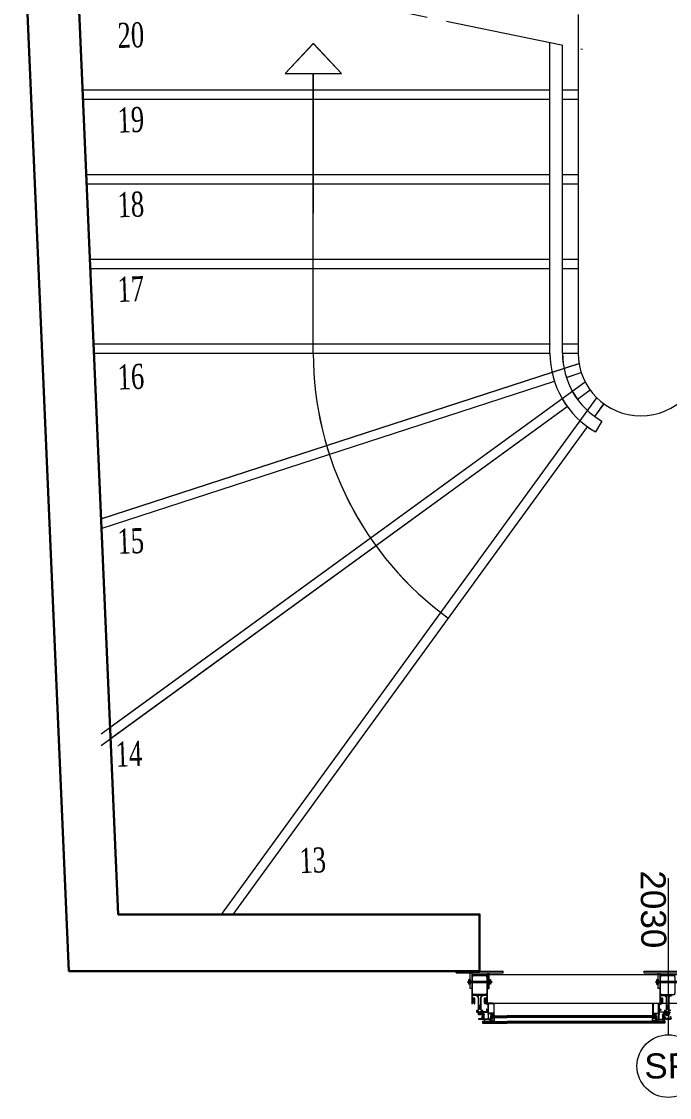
# Model space of a CAD drawing. Header units: centimetres. Extents: x 118932 to 154602, y -32682 to -23521.
# Drawn here: x 138701.8 to 138908.5, y -31199.9 to -30856.7 of the extents above; entities that cross this region are included whole.
import ezdxf

# ---------------------------------------------------------------- set-up
doc = ezdxf.new("R2010")
doc.units = ezdxf.units.CM
doc.header["$LTSCALE"] = 50
doc.header["$MEASUREMENT"] = 0
doc.linetypes.add('CENTER2', pattern=[1.125, 0.75, -0.125, 0.125, -0.125])
for name, color, linetype, lineweight, true_color in [('GEN_00_BL_Yazı', 7, 'Continuous', 0, 0x4f5250), ('GEN_00_BL_Ölçü Dış', 7, 'Continuous', 5, 0x766a5e), ('GEN_01_TA_Merdiven', 7, 'Continuous', 13, 0x816183), ('GEN_02_TF_Pencere', 7, 'Continuous', 9, 0x6093ac), ('GEN_05_ML_Alçıpan_giydirme', 7, 'Continuous', 18, 0x7ebab5), ('KALACAK DUVARLAR', 7, 'Continuous', 30, 0x005387)]:
    doc.layers.add(name, color=color, linetype=linetype, lineweight=lineweight, true_color=true_color)
doc.styles.add('ARIAL', font='arial.ttf')
doc.styles.add('Times New Roman_3', font='times.ttf', dxfattribs={"width": 0.7, "height": 80.004839})

# ---------------------------------------------------------------- blocks, each defined once
blk = doc.blocks.new('as5')
at = {"layer": 'GEN_01_TA_Merdiven'}
for p, q in [((41397.27, -11557.7, 0), (41393.54, -11665.63, 0)), ((41303.22, -11573.23, 0), (41312.51, -11563.99, 0)), ((41321.14, -11573.85, 0), (41312.51, -11563.99, 0)), ((41384.55, -11665.32, 0), (41387.98, -11566.27, 0)), ((41388.55, -11665.46, 0), (41391.95, -11567.23, 0)), ((41303.22, -11573.23, 0), (41321.14, -11573.85, 0)), ((41309.09, -11662.71, 0), (41312.18, -11573.62, 0)), ((41238.43, -11576.21, 0), (41387.45, -11581.37, 0)), ((41238.46, -11579.21, 0), (41387.35, -11584.37, 0)), ((41391.45, -11581.51, 0), (41396.44, -11581.68, 0)), ((41391.35, -11584.51, 0), (41396.34, -11584.68, 0)), ((41238.66, -11603.24, 0), (41386.52, -11608.35, 0)), ((41238.69, -11606.24, 0), (41386.42, -11611.35, 0)), ((41390.52, -11608.49, 0), (41395.51, -11608.66, 0)), ((41390.41, -11611.49, 0), (41395.41, -11611.66, 0)), ((41238.9, -11630.26, 0), (41385.59, -11635.34, 0)), ((41238.92, -11633.26, 0), (41385.48, -11638.34, 0)), ((41389.58, -11635.48, 0), (41394.58, -11635.65, 0)), ((41389.48, -11638.47, 0), (41394.48, -11638.65, 0)), ((41239.13, -11657.28, 0), (41384.81, -11662.33, 0)), ((41239.16, -11660.29, 0), (41384.55, -11665.32, 0)), ((41388.83, -11662.47, 0), (41393.65, -11662.63, 0)), ((41388.55, -11665.46, 0), (41393.54, -11665.63, 0)), ((41239.58, -11713.14, 0), (41393.7, -11668.89, 0)), ((41389.5, -11673.22, 0), (41394.31, -11671.84, 0)), ((41239.48, -11716.29, 0), (41385.66, -11674.32, 0)), ((41240.19, -11779.7, 0), (41395.46, -11674.9, 0)), ((41392.81, -11680.31, 0), (41396.95, -11677.51, 0)), ((41273.63, -11840.63, 0), (41399, -11680.06, 0)), ((41240.22, -11783.3, 0), (41389.49, -11682.55, 0)), ((41398.15, -11686.03, 0), (41401.23, -11682.08, 0)), ((41400.32, -11687.55, 0), (41398.21, -11690.94, 0)), ((41277.33, -11840.76, 0), (41395.68, -11689.18, 0))]:
    blk.add_line(p, q, dxfattribs=at)
for radius, start, end in [(104.5, 178.018, 232.018), (29, 178.018, 238.0989), (25, 178.018, 238.0989), (20, 178.0219, 358.0219)]:
    blk.add_arc((41413.53, -11666.32, 0), radius, start, end, dxfattribs=at)
at = {"layer": 'GEN_01_TA_Merdiven', "char_height": 8, "width": 9.4475, "attachment_point": 1, "rotation": 360, "line_spacing_factor": 1.029793, "style": 'Times New Roman_3'}
for s, insert in [('20', (41250.18, -11555.32, 0)), ('19', (41249.25, -11582.3, 0)), ('18', (41248.31, -11609.29, 0)), ('17', (41247.38, -11636.27, 0)), ('16', (41246.44, -11664.19, 0)), ('15', (41244.58, -11716.54, 0)), ('14', (41241.64, -11784.4, 0)), ('13', (41299.08, -11820.31, 0))]:
    blk.add_mtext(s, dxfattribs=dict(at, insert=insert))
blk = doc.blocks.new('LEVEL 0_B BLOK_MERDİVEN')
at = {"layer": 'GEN_01_TA_Merdiven', "linetype": 'CENTER2'}
blk.add_line((-150.61, -1069.31, 0), (3.02, -1100.91, 0), dxfattribs=at)
at = {"layer": 'GEN_01_TA_Merdiven'}
for p, q in [((1.61, -1089.89, 0), (1.61, -1197.89, 0)), ((-91.84, -1108.66, 0), (-82.88, -1099.11, 0)), ((-73.91, -1108.66, 0), (-82.88, -1099.11, 0)), ((-7.39, -1197.89, 0), (-7.38, -1098.77, 0)), ((-3.39, -1197.89, 0), (-3.38, -1099.6, 0)), ((-91.84, -1108.66, 0), (-73.91, -1108.66, 0)), ((-82.89, -1197.88, 0), (-82.88, -1108.75, 0)), ((-150.61, -1113.88, 0), (-7.38, -1113.89, 0)), ((-3.38, -1113.89, 0), (1.61, -1113.89, 0)), ((-150.61, -1116.88, 0), (-7.38, -1116.89, 0)), ((-3.38, -1116.89, 0), (1.61, -1116.89, 0)), ((-150.61, -1140.88, 0), (-7.38, -1140.89, 0)), ((-3.38, -1140.89, 0), (1.61, -1140.89, 0)), ((-150.61, -1143.88, 0), (-7.38, -1143.89, 0)), ((-3.38, -1143.89, 0), (1.61, -1143.89, 0)), ((-150.61, -1167.88, 0), (-7.38, -1167.89, 0)), ((-3.38, -1167.89, 0), (1.61, -1167.89, 0)), ((-150.61, -1170.88, 0), (-7.38, -1170.89, 0)), ((-3.38, -1170.89, 0), (1.61, -1170.89, 0)), ((-150.61, -1194.88, 0), (-7.23, -1194.89, 0)), ((-3.2, -1194.89, 0), (1.61, -1194.89, 0)), ((-150.61, -1197.88, 0), (-7.39, -1197.89, 0)), ((-3.39, -1197.89, 0), (1.61, -1197.89, 0)), ((-150.61, -1250.68, 0), (1.88, -1201.15, 0)), ((-2.16, -1205.61, 0), (2.59, -1204.07, 0)), ((-150.61, -1253.84, 0), (-5.97, -1206.85, 0)), ((-150.61, -1319.29, 0), (3.85, -1207.08, 0)), ((1.39, -1212.58, 0), (5.43, -1209.64, 0)), ((-112.19, -1376.92, 0), (7.56, -1212.12, 0)), ((6.92, -1218.11, 0), (9.86, -1214.06, 0)), ((-150.61, -1323, 0), (-1.85, -1214.93, 0)), ((-108.48, -1376.92, 0), (4.57, -1221.35, 0)), ((9.14, -1219.56, 0), (7.15, -1223.02, 0))]:
    blk.add_line(p, q, dxfattribs=at)
for centre, radius, start, end in [((21.61, -1197.89, 0), 104.5, 179.9956, 233.9956), ((21.61, -1197.89, 0), 29, 179.9956, 240.0766), ((21.61, -1197.89, 0), 25, 179.9956, 240.0766), ((21.61, -1197.88, 0), 20, 179.9996, 359.9996)]:
    blk.add_arc(centre, radius, start, end, dxfattribs=at)
at = {"rotation": 1.977677304363051}
blk.add_blockref('as5', (-41769.87, 9032.3, 0), dxfattribs=at)
at = {"layer": 'GEN_01_TA_Merdiven', "char_height": 8, "width": 9.4475, "attachment_point": 1, "rotation": 1.9777, "line_spacing_factor": 1.029793, "style": 'Times New Roman_3'}
for s, insert in [('20', (-145.47, -1092.59, 0)), ('19', (-145.47, -1119.59, 0)), ('18', (-145.48, -1146.59, 0)), ('17', (-145.48, -1173.59, 0)), ('16', (-145.45, -1201.53, 0)), ('15', (-145.5, -1253.91, 0)), ('14', (-146.1, -1321.83, 0)), ('13', (-87.45, -1355.73, 0))]:
    blk.add_mtext(s, dxfattribs=dict(at, insert=insert))
blk = doc.blocks.new('LEVEL 0_B BLOK_GÖRÜNÜŞ')
at = {"layer": 'GEN_00_BL_Ölçü Dış'}
blk.add_blockref('LEVEL 0_B BLOK_MERDİVEN', (-229.05, 1040.3, 0), dxfattribs=at)
blk = doc.blocks.new('KALACAK DUVALAR LEVEL 0 B BLOK')
at = {"layer": 'KALACAK DUVARLAR'}
blk.add_lwpolyline([(-2258.52, -1719.18), (-2258.52, -1701.12), (-2373.82, -1701.11), (-2388.18, -1368.62), (-2404.67, -1369.33), (-2389.56, -1719.17)], close=True, dxfattribs=at)
blk = doc.blocks.new('*U366')
at = {"color": 7, "linetype": 'Continuous'}
for p, q in [((2261.600001, 184.950006), (2261.600001, 185.100006)), ((2261.600001, 173.100006), (2261.600001, 173.250006)), ((2262.000001, 184.550006), (2262.000001, 185.100006)), ((2262.000001, 173.100006), (2262.000001, 173.650006)), ((2262.400001, 184.150006), (2262.400001, 185.100006)), ((2262.400001, 173.100006), (2262.400001, 174.050006)), ((2262.800001, 183.750006), (2262.800001, 185.100006)), ((2262.800001, 173.100006), (2262.800001, 174.450006)), ((2263.200001, 173.100006), (2263.200001, 185.100006)), ((2263.600001, 173.100006), (2263.600001, 185.100006)), ((2264.000001, 173.100006), (2264.000001, 185.100006)), ((2264.400001, 173.100006), (2264.400001, 185.100006)), ((2264.800001, 173.100006), (2264.800001, 185.100006)), ((2265.200001, 173.100006), (2265.200001, 185.100006))]:
    blk.add_line(p, q, dxfattribs=at)
blk = doc.blocks.new('slikon cephe')
at = {"layer": 'GEN_00_BL_Yazı', "transparency": 33554687, "elevation": 0}
blk.add_lwpolyline([(162687.24, -22179.93), (162687.24, -22129.93)], dxfattribs=at)
at = {"layer": 'GEN_00_BL_Yazı', "transparency": 33554687}
blk.add_circle((162687.24, -22189.93, 0), 10, dxfattribs=at)
at = {"layer": 'GEN_02_TF_Pencere'}
for p, q in [((162619.52, -22160.14, 0), (162619.52, -22159.64, 0)), ((162624.03, -22165.14, 0), (162624.03, -22160.14, 0)), ((162624.53, -22160.14, 0), (162624.53, -22165.14, 0)), ((162744.56, -22160.83, 0), (162629.37, -22160.83, 0)), ((162629.53, -22160.14, 0), (162629.53, -22165.14, 0)), ((162630.03, -22165.14, 0), (162630.03, -22160.14, 0)), ((162634.52, -22160.14, 0), (162634.52, -22159.64, 0)), ((162679.52, -22160.17, 0), (162679.52, -22159.67, 0)), ((162684.03, -22165.17, 0), (162684.03, -22160.17, 0)), ((162684.53, -22160.17, 0), (162684.53, -22165.17, 0)), ((162624.53, -22165.14, 0), (162624.03, -22165.14, 0)), ((162629.53, -22165.14, 0), (162630.03, -22165.14, 0)), ((162684.53, -22165.17, 0), (162684.03, -22165.17, 0)), ((162629.61, -22169.83, 0), (162743.7, -22169.83, 0)), ((162630.56, -22173.87, 0), (162630.51, -22173.92, 0)), ((162630.51, -22173.92, 0), (162630.51, -22174.42, 0)), ((162630.51, -22173.97, 0), (162635.79, -22173.97, 0)), ((162630.51, -22174.07, 0), (162635.79, -22174.07, 0)), ((162630.51, -22174.17, 0), (162635.79, -22174.17, 0)), ((162630.51, -22174.27, 0), (162635.79, -22174.27, 0)), ((162630.51, -22174.37, 0), (162635.79, -22174.37, 0)), ((162630.51, -22174.42, 0), (162630.56, -22174.47, 0)), ((162630.56, -22173.87, 0), (162635.79, -22173.87, 0)), ((162630.56, -22174.47, 0), (162635.79, -22174.47, 0)), ((162630.96, -22174.5, 0), (162630.81, -22174.65, 0)), ((162630.81, -22174.65, 0), (162630.81, -22175.49, 0)), ((162631.81, -22174.5, 0), (162630.96, -22174.5, 0)), ((162631.06, -22174.65, 0), (162630.96, -22174.75, 0)), ((162630.96, -22174.75, 0), (162630.96, -22175.39, 0)), ((162631.66, -22174.65, 0), (162631.06, -22174.65, 0)), ((162631.66, -22175.49, 0), (162631.66, -22174.65, 0)), ((162631.81, -22175.64, 0), (162631.81, -22174.5, 0)), ((162683.42, -22173.87, 0), (162635.79, -22173.87, 0)), ((162683.47, -22173.97, 0), (162635.79, -22173.97, 0)), ((162683.47, -22174.07, 0), (162635.79, -22174.07, 0)), ((162683.47, -22174.17, 0), (162635.79, -22174.17, 0)), ((162683.47, -22174.27, 0), (162635.79, -22174.27, 0)), ((162683.47, -22174.37, 0), (162635.79, -22174.37, 0)), ((162683.42, -22174.47, 0), (162635.79, -22174.47, 0)), ((162682.17, -22175.67, 0), (162682.17, -22174.53, 0)), ((162682.17, -22174.53, 0), (162683.02, -22174.53, 0)), ((162682.32, -22175.52, 0), (162682.32, -22174.68, 0)), ((162682.32, -22174.68, 0), (162682.92, -22174.68, 0)), ((162682.92, -22174.68, 0), (162683.02, -22174.78, 0)), ((162683.02, -22174.53, 0), (162683.17, -22174.68, 0)), ((162683.02, -22174.78, 0), (162683.02, -22175.42, 0)), ((162683.17, -22174.68, 0), (162683.17, -22175.52, 0)), ((162683.42, -22173.87, 0), (162683.47, -22173.92, 0)), ((162683.47, -22174.42, 0), (162683.42, -22174.47, 0)), ((162683.47, -22173.92, 0), (162683.47, -22174.42, 0)), ((162627.98, -22175.67, 0), (162627.93, -22175.72, 0)), ((162627.93, -22175.72, 0), (162627.93, -22176.22, 0)), ((162627.93, -22175.77, 0), (162635.79, -22175.77, 0)), ((162627.93, -22175.87, 0), (162635.79, -22175.87, 0)), ((162627.93, -22175.97, 0), (162635.79, -22175.97, 0)), ((162627.93, -22176.07, 0), (162635.79, -22176.07, 0)), ((162627.93, -22176.17, 0), (162635.79, -22176.17, 0)), ((162627.93, -22176.22, 0), (162627.98, -22176.27, 0)), ((162627.98, -22175.67, 0), (162635.79, -22175.67, 0)), ((162627.98, -22176.27, 0), (162635.79, -22176.27, 0)), ((162630.81, -22175.49, 0), (162630.96, -22175.64, 0)), ((162630.96, -22175.39, 0), (162631.06, -22175.49, 0)), ((162630.96, -22175.64, 0), (162631.81, -22175.64, 0)), ((162631.06, -22175.49, 0), (162631.66, -22175.49, 0)), ((162686.08, -22175.67, 0), (162635.79, -22175.67, 0)), ((162686.13, -22175.77, 0), (162635.79, -22175.77, 0)), ((162686.13, -22175.87, 0), (162635.79, -22175.87, 0)), ((162686.13, -22175.97, 0), (162635.79, -22175.97, 0)), ((162686.13, -22176.07, 0), (162635.79, -22176.07, 0)), ((162686.13, -22176.17, 0), (162635.79, -22176.17, 0)), ((162686.08, -22176.27, 0), (162635.79, -22176.27, 0)), ((162683.02, -22175.67, 0), (162682.17, -22175.67, 0)), ((162682.92, -22175.52, 0), (162682.32, -22175.52, 0)), ((162683.02, -22175.42, 0), (162682.92, -22175.52, 0)), ((162683.17, -22175.52, 0), (162683.02, -22175.67, 0)), ((162686.08, -22175.67, 0), (162686.13, -22175.72, 0)), ((162686.13, -22176.22, 0), (162686.08, -22176.27, 0)), ((162686.13, -22175.72, 0), (162686.13, -22176.22, 0))]:
    blk.add_line(p, q, dxfattribs=at)
at = {"layer": 'GEN_02_TF_Pencere', "elevation": 0}
for points in [[(162619.52, -22159.64), (162634.52, -22159.64)], [(162619.52, -22160.14), (162634.52, -22160.14)], [(162679.52, -22159.67), (162694.52, -22159.67)], [(162679.52, -22160.17), (162694.52, -22160.17)]]:
    blk.add_lwpolyline(points, dxfattribs=at)
at = {"layer": 'GEN_02_TF_Pencere', "linetype": 'Continuous', "extrusion": (0, 0, -1), "elevation": 0}
for points in [[(-162629.5, -22168.83, -0.198912), (-162629.52, -22168.82, -0.198912), (-162629.53, -22168.8), (-162629.53, -22160.88, -0.414214), (-162629.48, -22160.83), (-162624.56, -22160.83, -0.414213), (-162624.53, -22160.86), (-162624.53, -22168.8, -0.414213), (-162624.56, -22168.83), (-162624.73, -22168.83, -0.414213), (-162624.83, -22168.73), (-162624.83, -22168.71), (-162624.68, -22168.71), (-162624.68, -22168.41), (-162625, -22168.41), (-162625.03, -22168.38), (-162625.06, -22168.41), (-162625.38, -22168.41), (-162625.38, -22168.71), (-162625.23, -22168.71), (-162625.23, -22168.73, -0.414213), (-162625.33, -22168.83), (-162625.43, -22168.83, -0.414213), (-162625.53, -22168.73), (-162625.53, -22168.41, -0.414213), (-162625.37, -22168.25), (-162624.81, -22168.25, 0.414213), (-162624.71, -22168.15), (-162624.71, -22167.43, 0.414213), (-162624.81, -22167.33), (-162625.63, -22167.33, 0.198912), (-162626.3, -22167.61, 0.198912), (-162626.58, -22168.28), (-162626.58, -22170.96), (-162626.61, -22170.99), (-162626.58, -22171.02), (-162626.58, -22171.88, -0.414213), (-162626.63, -22171.93), (-162626.66, -22171.93, -0.198814), (-162626.69, -22171.91), (-162626.77, -22171.84, -0.198814), (-162626.78, -22171.81), (-162626.78, -22171.73), (-162626.75, -22171.73, 0.414213), (-162626.72, -22171.7), (-162626.72, -22171.53), (-162626.77, -22171.48, -0.198814), (-162626.78, -22171.45), (-162626.78, -22171.37), (-162626.75, -22171.37, 0.414213), (-162626.72, -22171.34), (-162626.72, -22171.17), (-162626.77, -22171.12, -0.198814), (-162626.78, -22171.09), (-162626.78, -22170.96, 0.414211), (-162626.81, -22170.93), (-162627.25, -22170.93, 0.414213), (-162627.28, -22170.96), (-162627.28, -22171.09, -0.198814), (-162627.29, -22171.12), (-162627.34, -22171.17), (-162627.34, -22171.34, 0.414207), (-162627.31, -22171.37), (-162627.28, -22171.37), (-162627.28, -22171.45, -0.198814), (-162627.29, -22171.48), (-162627.34, -22171.53), (-162627.34, -22171.7, 0.414213), (-162627.31, -22171.73), (-162627.28, -22171.73), (-162627.28, -22171.81, -0.198814), (-162627.29, -22171.84), (-162627.37, -22171.91, -0.198814), (-162627.4, -22171.93), (-162627.43, -22171.93, -0.414213), (-162627.48, -22171.88), (-162627.48, -22171.02), (-162627.45, -22170.99), (-162627.48, -22170.96), (-162627.48, -22168.28, 0.414213), (-162628.43, -22167.33), (-162629.25, -22167.33, 0.414213), (-162629.35, -22167.43), (-162629.35, -22168.15, 0.414213), (-162629.25, -22168.25), (-162628.69, -22168.25, -0.414213), (-162628.53, -22168.41), (-162628.53, -22168.73, -0.414213), (-162628.63, -22168.83), (-162628.73, -22168.83, -0.41421), (-162628.83, -22168.73), (-162628.83, -22168.71), (-162628.68, -22168.71), (-162628.68, -22168.41), (-162629, -22168.41), (-162629.03, -22168.38), (-162629.06, -22168.41), (-162629.38, -22168.41), (-162629.38, -22168.71), (-162629.23, -22168.71), (-162629.23, -22168.73, -0.414213), (-162629.33, -22168.83), (-162629.5, -22168.83)], [(-162629.35, -22161.53), (-162629.35, -22166.63), (-162629.33, -22166.63, -0.414211), (-162629.23, -22166.73), (-162629.23, -22167.13), (-162624.83, -22167.13), (-162624.83, -22166.73, -0.414211), (-162624.73, -22166.63), (-162624.71, -22166.63), (-162624.71, -22161.53), (-162624.73, -22161.53, -0.414213), (-162624.83, -22161.43), (-162624.83, -22161.03), (-162629.23, -22161.03), (-162629.23, -22161.43, -0.414213), (-162629.33, -22161.53), (-162629.35, -22161.53)], [(-162689.35, -22161.56), (-162689.35, -22166.66), (-162689.33, -22166.66, -0.414211), (-162689.23, -22166.76), (-162689.23, -22167.16), (-162684.83, -22167.16), (-162684.83, -22166.76, -0.414211), (-162684.73, -22166.66), (-162684.71, -22166.66), (-162684.71, -22161.56), (-162684.73, -22161.56, -0.414213), (-162684.83, -22161.46), (-162684.83, -22161.06), (-162689.23, -22161.06), (-162689.23, -22161.46, -0.414213), (-162689.33, -22161.56), (-162689.35, -22161.56)], [(-162626.62, -22167.78, -0.117872), (-162626.29, -22167.38, 0.724748), (-162626.3, -22167.33), (-162627.76, -22167.33, 0.724748), (-162627.77, -22167.38, -0.239066), (-162627.32, -22168.28), (-162627.32, -22170.6, 0.414213), (-162627.29, -22170.63), (-162626.77, -22170.63, 0.414213), (-162626.74, -22170.6), (-162626.74, -22168.28, -0.117872), (-162626.62, -22167.78)], [(-162686.62, -22167.81, -0.117872), (-162686.29, -22167.41, 0.724748), (-162686.3, -22167.36), (-162687.76, -22167.36, 0.724748), (-162687.77, -22167.41, -0.239066), (-162687.32, -22168.31), (-162687.32, -22170.63, 0.414213), (-162687.29, -22170.66), (-162686.77, -22170.66, 0.414213), (-162686.74, -22170.63), (-162686.74, -22168.31, -0.117872), (-162686.62, -22167.81)], [(-162625.27, -22168.69, -0.699799), (-162625.3, -22168.62), (-162625.13, -22168.48), (-162624.93, -22168.48), (-162624.76, -22168.62, -0.699799), (-162624.79, -22168.69), (-162624.83, -22168.69), (-162624.83, -22168.83), (-162624.56, -22168.83, -0.414214), (-162624.53, -22168.86), (-162624.53, -22169.72, -0.414214), (-162624.56, -22169.75), (-162624.71, -22169.75, 0.336559), (-162624.73, -22169.76, 0.336559), (-162624.72, -22169.79, -0.105698), (-162624.54, -22169.96, -1), (-162624.62, -22170.01, 0.524183), (-162625.44, -22170.01, -1), (-162625.52, -22169.96, -0.105698), (-162625.34, -22169.79, 0.759103), (-162625.35, -22169.75), (-162625.5, -22169.75, -0.414214), (-162625.53, -22169.72), (-162625.53, -22168.86, -0.414214), (-162625.5, -22168.83), (-162625.23, -22168.83), (-162625.23, -22168.69), (-162625.27, -22168.69)], [(-162624.76, -22169.03), (-162625.3, -22169.03, 0.198912), (-162625.32, -22169.04, 0.198912), (-162625.33, -22169.06), (-162625.33, -22169.25, 0.414214), (-162625.3, -22169.28), (-162624.76, -22169.28, 0.414214), (-162624.73, -22169.25), (-162624.73, -22169.06, 0.414214), (-162624.76, -22169.03)], [(-162624.74, -22169.54, -0.172296), (-162624.75, -22169.55, 0.153524), (-162624.87, -22169.62, 0.11654), (-162625.19, -22169.62, 0.153524), (-162625.31, -22169.55, -0.355135), (-162625.33, -22169.52), (-162625.33, -22169.48, -0.414214), (-162625.3, -22169.45), (-162624.76, -22169.45, -0.414214), (-162624.73, -22169.48), (-162624.73, -22169.52, -0.172296), (-162624.74, -22169.54)], [(-162625.13, -22168.82), (-162625.13, -22168.61, -0.414214), (-162625.1, -22168.58), (-162624.96, -22168.58, -0.414214), (-162624.93, -22168.61), (-162624.93, -22168.82, -0.414214), (-162624.96, -22168.85), (-162625.1, -22168.85, -0.414214), (-162625.13, -22168.82)], [(-162627.19, -22171.09, -0.171205), (-162626.87, -22171.09, -0.31798), (-162626.74, -22171.28), (-162626.74, -22171.34), (-162626.8, -22171.34), (-162626.8, -22171.47), (-162626.77, -22171.5, -0.198814), (-162626.74, -22171.57), (-162626.74, -22171.7), (-162626.8, -22171.7), (-162626.8, -22171.83), (-162626.69, -22171.94), (-162626.58, -22171.94), (-162626.58, -22172.19), (-162626.53, -22172.14), (-162626.03, -22172.14), (-162626.03, -22172.46, -0.267949), (-162626.18, -22172.72), (-162626.61, -22172.97, -0.414213), (-162626.65, -22172.96), (-162626.68, -22172.91, -0.414213), (-162626.67, -22172.87), (-162626.33, -22172.67, 0.276856), (-162626.23, -22172.49, 0.785838), (-162626.42, -22172.44, -0.267949), (-162626.5, -22172.49), (-162626.83, -22172.49, 0.414213), (-162626.88, -22172.54), (-162626.88, -22172.59, -0.414213), (-162626.93, -22172.64), (-162627.13, -22172.64, -0.414213), (-162627.18, -22172.59), (-162627.18, -22172.54, 0.414213), (-162627.23, -22172.49), (-162627.56, -22172.49, -0.267949), (-162627.64, -22172.44, 0.785838), (-162627.83, -22172.49, 0.276856), (-162627.73, -22172.67), (-162627.39, -22172.87, -0.414213), (-162627.38, -22172.91), (-162627.41, -22172.96, -0.414213), (-162627.45, -22172.97), (-162627.88, -22172.72, -0.267949), (-162628.03, -22172.46), (-162628.03, -22172.14), (-162627.53, -22172.14), (-162627.48, -22172.19), (-162627.48, -22171.94), (-162627.37, -22171.94), (-162627.26, -22171.83), (-162627.26, -22171.7), (-162627.32, -22171.7), (-162627.32, -22171.57, -0.198814), (-162627.29, -22171.5), (-162627.26, -22171.47), (-162627.26, -22171.34), (-162627.32, -22171.34), (-162627.32, -22171.28, -0.31798), (-162627.19, -22171.09)], [(-162630.03, -22175.07, -0.198912), (-162630.05, -22175.06, -0.198912), (-162630.06, -22175.04), (-162630.06, -22174.95, -0.414214), (-162630.03, -22174.92), (-162629.94, -22174.92, 0.414214), (-162629.91, -22174.89), (-162629.91, -22174.47), (-162629.91, -22173.19, 0.414214), (-162629.94, -22173.16), (-162630.66, -22173.16, 0.414214), (-162630.71, -22173.21), (-162630.71, -22173.45), (-162630.59, -22173.45, -0.45685), (-162630.56, -22173.48, -0.372839), (-162630.66, -22173.57), (-162630.91, -22173.57, -0.198962), (-162630.94, -22173.55), (-162631, -22173.5, -0.668097), (-162630.98, -22173.45), (-162630.85, -22173.45), (-162630.85, -22173.2, 0.414214), (-162630.9, -22173.15), (-162631.43, -22173.15), (-162631.47, -22173.15), (-162631.52, -22173.15, 0.414214), (-162631.57, -22173.2), (-162631.57, -22173.22), (-162631.57, -22173.29), (-162631.57, -22173.45), (-162631.44, -22173.45, -0.668097), (-162631.42, -22173.5), (-162631.48, -22173.55, -0.19911), (-162631.51, -22173.57), (-162631.68, -22173.57, -0.414214), (-162631.71, -22173.54), (-162631.71, -22173.48), (-162631.71, -22173.3), (-162631.71, -22173.06), (-162631.71, -22173.05), (-162631.71, -22170.97), (-162631.71, -22170.33, -0.039364), (-162631.7, -22170.25, -0.108652), (-162631.63, -22170.05, -0.152256), (-162631.39, -22169.86, -0.09431), (-162631.21, -22169.83), (-162629.07, -22169.83), (-162628.93, -22169.83, -0.414214), (-162628.83, -22169.93), (-162628.83, -22169.95, -0.414214), (-162628.86, -22169.98), (-162629.17, -22169.98), (-162629.18, -22169.98), (-162629.18, -22169.99), (-162629.18, -22170.12, -0.414214), (-162629.28, -22170.22), (-162629.3, -22170.22), (-162629.35, -22170.22, -0.012517), (-162629.35, -22170.22, -0.399625), (-162629.38, -22170.19), (-162629.38, -22170.03, 0.414214), (-162629.41, -22170), (-162629.65, -22170, 0.414214), (-162629.68, -22170.03), (-162629.68, -22170.47), (-162629.68, -22170.68), (-162629.68, -22170.96), (-162629.71, -22170.99), (-162629.68, -22171.02), (-162629.68, -22171.55), (-162629.68, -22171.61), (-162629.68, -22171.94, 0.414214), (-162629.65, -22171.97), (-162629.41, -22171.97, 0.414214), (-162629.38, -22171.94), (-162629.38, -22171.75, -0.414214), (-162629.35, -22171.72), (-162629.3, -22171.72), (-162629.28, -22171.72, -0.414214), (-162629.18, -22171.82), (-162629.18, -22171.9), (-162629.18, -22172, -0.414214), (-162629.33, -22172.15), (-162629.64, -22172.15), (-162629.65, -22172.15, 0.35854), (-162629.68, -22172.18, 0.048475), (-162629.68, -22172.18), (-162629.68, -22172.55, 0.414214), (-162629.65, -22172.58), (-162627.83, -22172.58, -0.109818), (-162627.75, -22172.6, -0.291152), (-162627.63, -22172.78), (-162627.63, -22172.86, -0.041947), (-162627.63, -22172.87, -0.365909), (-162627.68, -22172.91), (-162627.69, -22172.91), (-162627.73, -22172.91, -0.414214), (-162627.78, -22172.86), (-162627.78, -22172.76), (-162627.87, -22172.76), (-162628.18, -22172.76), (-162628.18, -22173.15), (-162628.18, -22173.25), (-162628.18, -22173.43), (-162627.93, -22173.43), (-162627.93, -22173.25, -0.414214), (-162627.91, -22173.23), (-162627.83, -22173.23, -0.414214), (-162627.78, -22173.28), (-162627.78, -22173.45, -0.414214), (-162627.93, -22173.6), (-162628.28, -22173.6, 0.414214), (-162628.33, -22173.65), (-162628.33, -22173.79), (-162628.33, -22173.96, 0.414214), (-162628.28, -22174.01), (-162628.07, -22174.01, -0.358518), (-162627.93, -22174.12, -0.046718), (-162627.93, -22174.15), (-162627.93, -22174.26, -0.19911), (-162627.94, -22174.29), (-162628.03, -22174.35, -0.668048), (-162628.08, -22174.33), (-162628.08, -22174.15), (-162628.28, -22174.15, 0.414214), (-162628.33, -22174.2), (-162628.33, -22174.87, 0.414214), (-162628.28, -22174.92), (-162628.08, -22174.92), (-162628.08, -22174.74, -0.668048), (-162628.03, -22174.72), (-162627.94, -22174.77, -0.198962), (-162627.93, -22174.81), (-162627.93, -22175.04, -0.414214), (-162627.96, -22175.07), (-162628.22, -22175.07), (-162628.87, -22175.07), (-162629.68, -22175.07), (-162630.03, -22175.07)], [(-162629.27, -22168.69, -0.699799), (-162629.3, -22168.62), (-162629.13, -22168.48), (-162628.93, -22168.48), (-162628.76, -22168.62, -0.699799), (-162628.79, -22168.69), (-162628.83, -22168.69), (-162628.83, -22168.83), (-162628.56, -22168.83, -0.414214), (-162628.53, -22168.86), (-162628.53, -22169.72, -0.414214), (-162628.56, -22169.75), (-162628.71, -22169.75, 0.336559), (-162628.73, -22169.76, 0.336559), (-162628.72, -22169.79, -0.105698), (-162628.54, -22169.96, -1), (-162628.62, -22170.01, 0.524183), (-162629.44, -22170.01, -1), (-162629.52, -22169.96, -0.105698), (-162629.34, -22169.79, 0.759103), (-162629.35, -22169.75), (-162629.5, -22169.75, -0.414214), (-162629.53, -22169.72), (-162629.53, -22168.86, -0.414214), (-162629.5, -22168.83), (-162629.23, -22168.83), (-162629.23, -22168.69), (-162629.27, -22168.69)], [(-162628.76, -22169.03), (-162629.3, -22169.03, 0.198912), (-162629.32, -22169.04, 0.198912), (-162629.33, -22169.06), (-162629.33, -22169.25, 0.414214), (-162629.3, -22169.28), (-162628.76, -22169.28, 0.414214), (-162628.73, -22169.25), (-162628.73, -22169.06, 0.414214), (-162628.76, -22169.03)], [(-162628.74, -22169.54, -0.172296), (-162628.75, -22169.55, 0.153524), (-162628.87, -22169.62, 0.11654), (-162629.19, -22169.62, 0.153524), (-162629.31, -22169.55, -0.355135), (-162629.33, -22169.52), (-162629.33, -22169.48, -0.414214), (-162629.3, -22169.45), (-162628.76, -22169.45, -0.414214), (-162628.73, -22169.48), (-162628.73, -22169.52, -0.172296), (-162628.74, -22169.54)], [(-162629.13, -22168.82), (-162629.13, -22168.61, -0.414214), (-162629.1, -22168.58), (-162628.96, -22168.58, -0.414214), (-162628.93, -22168.61), (-162628.93, -22168.82, -0.414214), (-162628.96, -22168.85), (-162629.1, -22168.85, -0.414214), (-162629.13, -22168.82)], [(-162629.87, -22173.01), (-162629.83, -22173.01), (-162629.83, -22172.7), (-162629.83, -22172.54), (-162629.83, -22172.26), (-162629.83, -22171.72), (-162629.83, -22171.66), (-162629.83, -22170.88), (-162629.83, -22170.45), (-162629.83, -22170.28), (-162629.9, -22170.28, -0.414214), (-162629.93, -22170.25), (-162629.93, -22170.23, -0.414214), (-162629.88, -22170.18), (-162629.83, -22170.18), (-162629.83, -22170.02, 0.414214), (-162629.88, -22169.97), (-162631.21, -22169.97, 0.086863), (-162631.33, -22169.99, 0.171375), (-162631.52, -22170.14, 0.183429), (-162631.5, -22170.18, -0.361813), (-162631.46, -22170.23), (-162631.46, -22170.25, -0.255672), (-162631.47, -22170.27, -0.01779), (-162631.48, -22170.27, -0.125251), (-162631.49, -22170.28), (-162631.56, -22170.28), (-162631.56, -22171.09), (-162631.56, -22172.94), (-162631.56, -22172.95), (-162631.56, -22173.01), (-162631.37, -22173.01), (-162631.18, -22173.01), (-162629.87, -22173.01)], [(-162683.95, -22175.1, 0.198912), (-162683.93, -22175.09, 0.198912), (-162683.92, -22175.07), (-162683.92, -22174.98, 0.414214), (-162683.95, -22174.95), (-162684.04, -22174.95, -0.414214), (-162684.07, -22174.92), (-162684.07, -22174.5), (-162684.07, -22173.22, -0.414214), (-162684.04, -22173.19), (-162683.32, -22173.19, -0.414214), (-162683.27, -22173.24), (-162683.27, -22173.48), (-162683.39, -22173.48, 0.45685), (-162683.42, -22173.51, 0.372839), (-162683.33, -22173.6), (-162683.08, -22173.6, 0.198962), (-162683.04, -22173.58), (-162682.98, -22173.53, 0.668097), (-162683, -22173.48), (-162683.13, -22173.48), (-162683.13, -22173.23, -0.414214), (-162683.08, -22173.18), (-162682.55, -22173.18), (-162682.52, -22173.18), (-162682.46, -22173.18, -0.414214), (-162682.41, -22173.23), (-162682.41, -22173.25), (-162682.41, -22173.32), (-162682.41, -22173.48), (-162682.55, -22173.48, 0.668097), (-162682.57, -22173.53), (-162682.51, -22173.58, 0.19911), (-162682.47, -22173.6), (-162682.3, -22173.6, 0.414214), (-162682.27, -22173.57), (-162682.27, -22173.51), (-162682.27, -22173.33), (-162682.27, -22173.09), (-162682.27, -22173.08), (-162682.27, -22171), (-162682.27, -22170.36, 0.039364), (-162682.28, -22170.28, 0.108652), (-162682.36, -22170.08, 0.152256), (-162682.59, -22169.89, 0.09431), (-162682.77, -22169.86), (-162684.92, -22169.86), (-162685.05, -22169.86, 0.414214), (-162685.15, -22169.96), (-162685.15, -22169.98, 0.414214), (-162685.12, -22170.01), (-162684.81, -22170.01), (-162684.8, -22170.01), (-162684.8, -22170.02), (-162684.8, -22170.15, 0.414214), (-162684.7, -22170.25), (-162684.68, -22170.25), (-162684.63, -22170.25, 0.012517), (-162684.63, -22170.25, 0.399625), (-162684.6, -22170.22), (-162684.6, -22170.06, -0.414214), (-162684.57, -22170.03), (-162684.33, -22170.03, -0.414214), (-162684.3, -22170.06), (-162684.3, -22170.5), (-162684.3, -22170.71), (-162684.3, -22170.99), (-162684.27, -22171.02), (-162684.3, -22171.05), (-162684.3, -22171.58), (-162684.3, -22171.64), (-162684.3, -22171.97, -0.414214), (-162684.33, -22172), (-162684.57, -22172, -0.414214), (-162684.6, -22171.97), (-162684.6, -22171.78, 0.414214), (-162684.63, -22171.75), (-162684.68, -22171.75), (-162684.7, -22171.75, 0.414214), (-162684.8, -22171.85), (-162684.8, -22171.93), (-162684.8, -22172.03, 0.414214), (-162684.65, -22172.18), (-162684.35, -22172.18), (-162684.33, -22172.18, -0.35854), (-162684.31, -22172.21, -0.048475), (-162684.3, -22172.21), (-162684.3, -22172.58, -0.414214), (-162684.33, -22172.61), (-162686.15, -22172.61, 0.109818), (-162686.24, -22172.63, 0.291152), (-162686.35, -22172.81), (-162686.35, -22172.89, 0.041947), (-162686.35, -22172.9, 0.365909), (-162686.3, -22172.94), (-162686.3, -22172.94), (-162686.25, -22172.94, 0.414214), (-162686.2, -22172.89), (-162686.2, -22172.79), (-162686.11, -22172.79), (-162685.8, -22172.79), (-162685.8, -22173.18), (-162685.8, -22173.28), (-162685.8, -22173.46), (-162686.05, -22173.46), (-162686.05, -22173.28, 0.414214), (-162686.07, -22173.26), (-162686.15, -22173.26, 0.414214), (-162686.2, -22173.31), (-162686.2, -22173.48, 0.414214), (-162686.05, -22173.63), (-162685.7, -22173.63, -0.414214), (-162685.65, -22173.68), (-162685.65, -22173.82), (-162685.65, -22173.99, -0.414214), (-162685.7, -22174.04), (-162685.91, -22174.04, 0.358518), (-162686.05, -22174.15, 0.046718), (-162686.05, -22174.18), (-162686.05, -22174.29, 0.19911), (-162686.04, -22174.32), (-162685.96, -22174.38, 0.668048), (-162685.9, -22174.35), (-162685.9, -22174.18), (-162685.7, -22174.18, -0.414214), (-162685.65, -22174.23), (-162685.65, -22174.9, -0.414214), (-162685.7, -22174.95), (-162685.9, -22174.95), (-162685.9, -22174.77, 0.668048), (-162685.96, -22174.75), (-162686.04, -22174.8, 0.198962), (-162686.05, -22174.84), (-162686.05, -22175.07, 0.414214), (-162686.02, -22175.1), (-162685.76, -22175.1), (-162685.12, -22175.1), (-162684.31, -22175.1), (-162683.95, -22175.1)], [(-162684.12, -22173.04), (-162684.15, -22173.04), (-162684.15, -22172.73), (-162684.15, -22172.57), (-162684.15, -22172.29), (-162684.15, -22171.75), (-162684.15, -22171.69), (-162684.15, -22170.91), (-162684.15, -22170.48), (-162684.15, -22170.31), (-162684.08, -22170.31, 0.414214), (-162684.05, -22170.28), (-162684.05, -22170.26, 0.414214), (-162684.1, -22170.21), (-162684.15, -22170.21), (-162684.15, -22170.05, -0.414214), (-162684.1, -22170), (-162682.77, -22170, -0.086863), (-162682.65, -22170.02, -0.171375), (-162682.47, -22170.17, -0.183429), (-162682.48, -22170.21, 0.361813), (-162682.52, -22170.26), (-162682.52, -22170.28, 0.255672), (-162682.51, -22170.3, 0.01779), (-162682.51, -22170.3, 0.125251), (-162682.49, -22170.31), (-162682.42, -22170.31), (-162682.42, -22171.12), (-162682.42, -22172.97), (-162682.42, -22172.98), (-162682.42, -22173.04), (-162682.62, -22173.04), (-162682.8, -22173.04), (-162684.12, -22173.04)], [(-162685.27, -22168.72, -0.699799), (-162685.3, -22168.65), (-162685.13, -22168.51), (-162684.93, -22168.51), (-162684.76, -22168.65, -0.699799), (-162684.79, -22168.72), (-162684.83, -22168.72), (-162684.83, -22168.86), (-162684.56, -22168.86, -0.414214), (-162684.53, -22168.89), (-162684.53, -22169.75, -0.414214), (-162684.56, -22169.78), (-162684.71, -22169.78, 0.336559), (-162684.73, -22169.79, 0.336559), (-162684.72, -22169.81, -0.105698), (-162684.54, -22169.99, -1), (-162684.62, -22170.04, 0.524183), (-162685.44, -22170.04, -1), (-162685.52, -22169.99, -0.105698), (-162685.34, -22169.81, 0.759103), (-162685.35, -22169.78), (-162685.5, -22169.78, -0.414214), (-162685.53, -22169.75), (-162685.53, -22168.89, -0.414214), (-162685.5, -22168.86), (-162685.23, -22168.86), (-162685.23, -22168.72), (-162685.27, -22168.72)], [(-162684.76, -22169.06), (-162685.3, -22169.06, 0.198912), (-162685.32, -22169.07, 0.198912), (-162685.33, -22169.09), (-162685.33, -22169.28, 0.414214), (-162685.3, -22169.31), (-162684.76, -22169.31, 0.414214), (-162684.73, -22169.28), (-162684.73, -22169.09, 0.414214), (-162684.76, -22169.06)], [(-162684.74, -22169.57, -0.172296), (-162684.75, -22169.58, 0.153524), (-162684.87, -22169.65, 0.11654), (-162685.19, -22169.65, 0.153524), (-162685.31, -22169.58, -0.355135), (-162685.33, -22169.55), (-162685.33, -22169.51, -0.414214), (-162685.3, -22169.48), (-162684.76, -22169.48, -0.414214), (-162684.73, -22169.51), (-162684.73, -22169.55, -0.172296), (-162684.74, -22169.57)], [(-162685.13, -22168.85), (-162685.13, -22168.64, -0.414214), (-162685.1, -22168.61), (-162684.96, -22168.61, -0.414214), (-162684.93, -22168.64), (-162684.93, -22168.85, -0.414214), (-162684.96, -22168.88), (-162685.1, -22168.88, -0.414214), (-162685.13, -22168.85)], [(-162626.63, -22173.16, 0.132737), (-162626.66, -22173.06, 0.132737), (-162626.73, -22172.98, -0.133822), (-162626.77, -22172.95), (-162626.9, -22172.71, 0.267949), (-162626.93, -22172.7), (-162627.13, -22172.7, 0.267949), (-162627.16, -22172.71), (-162627.27, -22172.91, -0.267949), (-162627.36, -22172.96), (-162627.74, -22172.96, -0.414214), (-162627.79, -22172.91), (-162627.79, -22172.82, 0.414214), (-162627.84, -22172.77), (-162628.11, -22172.77, 0.414214), (-162628.16, -22172.82), (-162628.16, -22173.36, 0.414214), (-162628.11, -22173.41), (-162627.97, -22173.41, 0.414214), (-162627.94, -22173.38), (-162627.94, -22173.24, -0.414214), (-162627.91, -22173.21), (-162627.76, -22173.21, -0.414214), (-162627.73, -22173.24), (-162627.73, -22173.51, 0.414214), (-162627.63, -22173.61), (-162627.06, -22173.61), (-162627.03, -22173.58), (-162627, -22173.61), (-162626.73, -22173.61, 0.414214), (-162626.63, -22173.51), (-162626.63, -22173.16)], [(-162626.74, -22174.92), (-162627.84, -22174.92, -0.414214), (-162627.89, -22174.87), (-162627.89, -22174.69), (-162628.08, -22174.69), (-162628.08, -22174.81), (-162628.18, -22174.81, -0.357143), (-162628.18, -22174.25), (-162628.08, -22174.25), (-162628.08, -22174.37), (-162627.89, -22174.37), (-162627.89, -22174.18, -0.414214), (-162627.84, -22174.13), (-162627.78, -22174.13, -0.414214), (-162627.73, -22174.18), (-162627.73, -22174.59, 0.395856), (-162627.54, -22174.79), (-162626.74, -22174.82, -0.968947), (-162626.74, -22174.92)], [(-162626.78, -22173.21), (-162626.78, -22173.41, -0.414214), (-162626.83, -22173.46), (-162627.48, -22173.46, -0.414214), (-162627.58, -22173.36), (-162627.58, -22173.21, -0.414214), (-162627.48, -22173.11), (-162627.27, -22173.11, 0.267949), (-162627.18, -22173.06), (-162627.07, -22172.86, -0.267949), (-162627.04, -22172.85), (-162627.02, -22172.85, -0.267949), (-162626.99, -22172.86), (-162626.86, -22173.09, 0.12216), (-162626.83, -22173.12, -0.257961), (-162626.78, -22173.21)], [(-162628.12, -22174.61), (-162627.92, -22174.61, 0.414214), (-162627.89, -22174.58), (-162627.89, -22174.48, 0.414214), (-162627.92, -22174.45), (-162628.12, -22174.45, 0.391427), (-162628.15, -22174.48, 0.03923), (-162628.15, -22174.58, 0.391427), (-162628.12, -22174.61)], [(-162629.77, -22174.92), (-162629.56, -22174.92), (-162628.94, -22174.92), (-162628.47, -22174.92), (-162628.47, -22174.7), (-162628.47, -22173.67), (-162628.47, -22173.56), (-162628.5, -22173.56), (-162628.54, -22173.56, -0.405405), (-162628.57, -22173.53), (-162628.57, -22173.51, -0.414214), (-162628.52, -22173.46), (-162628.47, -22173.46), (-162628.42, -22173.46), (-162628.38, -22173.46, 0.414214), (-162628.33, -22173.41), (-162628.33, -22173.36), (-162628.33, -22173.34), (-162628.33, -22173.26, -1), (-162628.33, -22173.2), (-162628.33, -22173.12, -1), (-162628.33, -22173.06), (-162628.33, -22173), (-162628.37, -22172.98), (-162628.33, -22172.96), (-162628.33, -22172.78, 0.414214), (-162628.38, -22172.73), (-162629.6, -22172.73), (-162629.65, -22172.73, 0.414214), (-162629.68, -22172.76), (-162629.68, -22172.92), (-162629.68, -22173.12, -0.414214), (-162629.71, -22173.15), (-162629.74, -22173.15, 0.414214), (-162629.77, -22173.18), (-162629.77, -22173.21), (-162629.77, -22173.45), (-162629.72, -22173.45, -0.414214), (-162629.67, -22173.5), (-162629.67, -22173.53, -0.414214), (-162629.7, -22173.56), (-162629.77, -22173.56), (-162629.77, -22174.38), (-162629.77, -22174.92)], [(-162631.68, -22173.57, 0.414214), (-162631.71, -22173.6), (-162631.71, -22173.76, 0.414214), (-162631.68, -22173.79), (-162631.53, -22173.79, -0.759103), (-162631.52, -22173.82, 0.105698), (-162631.7, -22174, 1), (-162631.62, -22174.05, -0.524183), (-162630.8, -22174.05, 0.414214), (-162630.73, -22174.07, 0.414214), (-162630.72, -22174, 0.105698), (-162630.9, -22173.82, -0.759103), (-162630.89, -22173.79), (-162630.74, -22173.79, 0.414214), (-162630.71, -22173.76), (-162630.71, -22173.6, 0.414214), (-162630.74, -22173.57), (-162631.01, -22173.57), (-162631.01, -22173.43), (-162630.97, -22173.43, 0.699799), (-162630.94, -22173.36), (-162631.11, -22173.22), (-162631.31, -22173.22), (-162631.48, -22173.36, 0.699799), (-162631.45, -22173.43), (-162631.41, -22173.43), (-162631.41, -22173.57), (-162631.68, -22173.57)], [(-162631.12, -22173.58, -0.198912), (-162631.14, -22173.59), (-162631.28, -22173.59, -0.414214), (-162631.31, -22173.56), (-162631.31, -22173.35, -0.414214), (-162631.28, -22173.32), (-162631.14, -22173.32, -0.414214), (-162631.11, -22173.35), (-162631.11, -22173.56, -0.198912), (-162631.12, -22173.58)], [(-162682.3, -22173.6, -0.414214), (-162682.27, -22173.63), (-162682.27, -22173.79, -0.414214), (-162682.3, -22173.82), (-162682.45, -22173.82, 0.759103), (-162682.46, -22173.85, -0.105698), (-162682.28, -22174.03, -1), (-162682.36, -22174.08, 0.524183), (-162683.19, -22174.08, -0.414214), (-162683.26, -22174.1, -0.414214), (-162683.27, -22174.03, -0.105698), (-162683.09, -22173.85, 0.759103), (-162683.1, -22173.82), (-162683.24, -22173.82, -0.414214), (-162683.27, -22173.79), (-162683.27, -22173.63, -0.414214), (-162683.24, -22173.6), (-162682.97, -22173.6), (-162682.97, -22173.46), (-162683.01, -22173.46, -0.699799), (-162683.04, -22173.39), (-162682.87, -22173.25), (-162682.67, -22173.25), (-162682.51, -22173.39, -0.699799), (-162682.53, -22173.46), (-162682.57, -22173.46), (-162682.57, -22173.6), (-162682.3, -22173.6)], [(-162682.87, -22173.61, 0.198912), (-162682.84, -22173.62), (-162682.7, -22173.62, 0.414214), (-162682.67, -22173.59), (-162682.67, -22173.38, 0.414214), (-162682.7, -22173.35), (-162682.84, -22173.35, 0.414214), (-162682.87, -22173.38), (-162682.87, -22173.59, 0.198912), (-162682.87, -22173.61)], [(-162684.21, -22174.95), (-162684.42, -22174.95), (-162685.04, -22174.95), (-162685.51, -22174.95), (-162685.51, -22174.73), (-162685.51, -22173.7), (-162685.51, -22173.59), (-162685.49, -22173.59), (-162685.44, -22173.59, 0.405405), (-162685.41, -22173.56), (-162685.41, -22173.54, 0.414214), (-162685.46, -22173.49), (-162685.52, -22173.49), (-162685.57, -22173.49), (-162685.6, -22173.49, -0.414214), (-162685.65, -22173.44), (-162685.65, -22173.39), (-162685.65, -22173.37), (-162685.65, -22173.29, 1), (-162685.65, -22173.23), (-162685.65, -22173.15, 1), (-162685.65, -22173.09), (-162685.65, -22173.03), (-162685.62, -22173.01), (-162685.65, -22172.99), (-162685.65, -22172.81, -0.414214), (-162685.6, -22172.76), (-162684.38, -22172.76), (-162684.33, -22172.76, -0.414214), (-162684.3, -22172.79), (-162684.3, -22172.95), (-162684.3, -22173.15, 0.414214), (-162684.27, -22173.18), (-162684.24, -22173.18, -0.414214), (-162684.21, -22173.21), (-162684.21, -22173.24), (-162684.21, -22173.48), (-162684.26, -22173.48, 0.414214), (-162684.31, -22173.53), (-162684.31, -22173.56, 0.414214), (-162684.28, -22173.59), (-162684.21, -22173.59), (-162684.21, -22174.4), (-162684.21, -22174.95)], [(-162687.32, -22174.95), (-162686.22, -22174.95, 0.414214), (-162686.17, -22174.9), (-162686.17, -22174.72), (-162685.98, -22174.72), (-162685.98, -22174.84), (-162685.88, -22174.84, 0.357143), (-162685.88, -22174.28), (-162685.98, -22174.28), (-162685.98, -22174.4), (-162686.17, -22174.4), (-162686.17, -22174.21, 0.414214), (-162686.22, -22174.16), (-162686.28, -22174.16, 0.414214), (-162686.33, -22174.21), (-162686.33, -22174.62, -0.395856), (-162686.52, -22174.82), (-162687.32, -22174.85, 0.968947), (-162687.32, -22174.95)], [(-162687.43, -22173.19, -0.132737), (-162687.4, -22173.09, -0.132737), (-162687.33, -22173.01, 0.133822), (-162687.29, -22172.98), (-162687.16, -22172.74, -0.267949), (-162687.13, -22172.73), (-162686.93, -22172.73, -0.267949), (-162686.9, -22172.74), (-162686.79, -22172.94, 0.267949), (-162686.7, -22172.99), (-162686.31, -22172.99, 0.414214), (-162686.26, -22172.94), (-162686.26, -22172.85, -0.414214), (-162686.21, -22172.8), (-162685.94, -22172.8, -0.414214), (-162685.89, -22172.85), (-162685.89, -22173.39, -0.414214), (-162685.94, -22173.44), (-162686.08, -22173.44, -0.414214), (-162686.11, -22173.41), (-162686.11, -22173.27, 0.414214), (-162686.14, -22173.24), (-162686.3, -22173.24, 0.414214), (-162686.33, -22173.27), (-162686.33, -22173.54, -0.414214), (-162686.43, -22173.64), (-162687, -22173.64), (-162687.03, -22173.61), (-162687.06, -22173.64), (-162687.33, -22173.64, -0.414214), (-162687.43, -22173.54), (-162687.43, -22173.19)], [(-162685.94, -22174.64), (-162686.14, -22174.64, -0.414214), (-162686.17, -22174.61), (-162686.17, -22174.51, -0.414214), (-162686.14, -22174.48), (-162685.94, -22174.48, -0.391427), (-162685.91, -22174.51, -0.03923), (-162685.91, -22174.61, -0.391427), (-162685.94, -22174.64)], [(-162687.28, -22173.24), (-162687.28, -22173.44, 0.414214), (-162687.23, -22173.49), (-162686.58, -22173.49, 0.414214), (-162686.48, -22173.39), (-162686.48, -22173.24, 0.414214), (-162686.58, -22173.14), (-162686.79, -22173.14, -0.267949), (-162686.88, -22173.09), (-162686.99, -22172.89, 0.267949), (-162687.02, -22172.88), (-162687.04, -22172.88, 0.267949), (-162687.07, -22172.89), (-162687.2, -22173.12, -0.12216), (-162687.23, -22173.15, 0.257961), (-162687.28, -22173.24)], [(-162686.74, -22174.95), (-162687.84, -22174.95, -0.414214), (-162687.89, -22174.9), (-162687.89, -22174.72), (-162688.08, -22174.72), (-162688.08, -22174.84), (-162688.18, -22174.84, -0.357143), (-162688.18, -22174.28), (-162688.08, -22174.28), (-162688.08, -22174.4), (-162687.89, -22174.4), (-162687.89, -22174.21, -0.414214), (-162687.84, -22174.16), (-162687.78, -22174.16, -0.414214), (-162687.73, -22174.21), (-162687.73, -22174.62, 0.395856), (-162687.54, -22174.82), (-162686.74, -22174.85, -0.968947), (-162686.74, -22174.95)], [(-162686.78, -22173.24), (-162686.78, -22173.44, -0.414214), (-162686.83, -22173.49), (-162687.48, -22173.49, -0.414214), (-162687.58, -22173.39), (-162687.58, -22173.24, -0.414214), (-162687.48, -22173.14), (-162687.27, -22173.14, 0.267949), (-162687.18, -22173.09), (-162687.07, -22172.89, -0.267949), (-162687.04, -22172.88), (-162687.02, -22172.88, -0.267949), (-162686.99, -22172.89), (-162686.86, -22173.12, 0.12216), (-162686.83, -22173.15, -0.257961), (-162686.78, -22173.24)], [(-162628.39, -22175.67), (-162630.38, -22175.67), (-162630.38, -22175.07), (-162628.39, -22175.07, 0.520473), (-162628.39, -22175.67)], [(-162685.59, -22175.7), (-162683.6, -22175.7), (-162683.6, -22175.1), (-162685.59, -22175.1, -0.520473), (-162685.59, -22175.7)], [(-162686.14, -22175.7), (-162684.15, -22175.7), (-162684.15, -22175.1), (-162686.14, -22175.1, -0.520473), (-162686.14, -22175.7)]]:
    blk.add_lwpolyline(points, format="xyb", close=True, dxfattribs=at)
for points in [[(-162689.48, -22160.86), (-162684.56, -22160.86, -0.414213), (-162684.53, -22160.89), (-162684.53, -22168.83, -0.414213), (-162684.56, -22168.86), (-162684.73, -22168.86, -0.414213), (-162684.83, -22168.76), (-162684.83, -22168.74), (-162684.68, -22168.74), (-162684.68, -22168.44), (-162685, -22168.44), (-162685.03, -22168.41), (-162685.06, -22168.44), (-162685.38, -22168.44), (-162685.38, -22168.74), (-162685.23, -22168.74), (-162685.23, -22168.76, -0.414213), (-162685.33, -22168.86), (-162685.43, -22168.86, -0.414213), (-162685.53, -22168.76), (-162685.53, -22168.44, -0.414213), (-162685.37, -22168.28), (-162684.81, -22168.28, 0.414213), (-162684.71, -22168.18), (-162684.71, -22167.46, 0.414213), (-162684.81, -22167.36), (-162685.63, -22167.36, 0.198912), (-162686.3, -22167.64, 0.198912), (-162686.58, -22168.31), (-162686.58, -22170.99), (-162686.61, -22171.02), (-162686.58, -22171.05), (-162686.58, -22171.91, -0.414213), (-162686.63, -22171.96), (-162686.66, -22171.96, -0.198814), (-162686.69, -22171.94), (-162686.77, -22171.87, -0.198814), (-162686.78, -22171.84), (-162686.78, -22171.76), (-162686.75, -22171.76, 0.414213), (-162686.72, -22171.73), (-162686.72, -22171.56), (-162686.77, -22171.51, -0.198814), (-162686.78, -22171.48), (-162686.78, -22171.4), (-162686.75, -22171.4, 0.414213), (-162686.72, -22171.37), (-162686.72, -22171.2), (-162686.77, -22171.15, -0.198814), (-162686.78, -22171.12), (-162686.78, -22170.99, 0.414211), (-162686.81, -22170.96), (-162687.25, -22170.96, 0.414213), (-162687.28, -22170.99), (-162687.28, -22171.12, -0.198814), (-162687.29, -22171.15), (-162687.34, -22171.2), (-162687.34, -22171.37, 0.414207), (-162687.31, -22171.4), (-162687.28, -22171.4), (-162687.28, -22171.48, -0.198814), (-162687.29, -22171.51), (-162687.34, -22171.56), (-162687.34, -22171.73, 0.414213), (-162687.31, -22171.76), (-162687.28, -22171.76), (-162687.28, -22171.84, -0.198814), (-162687.29, -22171.87), (-162687.37, -22171.94, -0.198814), (-162687.4, -22171.96), (-162687.43, -22171.96, -0.414213), (-162687.48, -22171.91), (-162687.48, -22171.05), (-162687.45, -22171.02), (-162687.48, -22170.99), (-162687.48, -22168.31, 0.414213), (-162688.43, -22167.36)], [(-162687.73, -22172.7), (-162687.39, -22172.9, -0.414213), (-162687.38, -22172.94), (-162687.41, -22172.99, -0.414213), (-162687.45, -22173), (-162687.88, -22172.75, -0.267949)], [(-162688.03, -22172.17), (-162687.53, -22172.17), (-162687.48, -22172.22), (-162687.48, -22171.97), (-162687.37, -22171.97), (-162687.26, -22171.86), (-162687.26, -22171.73), (-162687.32, -22171.73), (-162687.32, -22171.6, -0.198814), (-162687.29, -22171.53), (-162687.26, -22171.5), (-162687.26, -22171.37), (-162687.32, -22171.37), (-162687.32, -22171.31, -0.31798), (-162687.19, -22171.12), (-162687.19, -22171.12, -0.171205), (-162686.87, -22171.12, -0.31798), (-162686.74, -22171.31), (-162686.74, -22171.37), (-162686.8, -22171.37), (-162686.8, -22171.5), (-162686.77, -22171.53, -0.198814), (-162686.74, -22171.6), (-162686.74, -22171.73), (-162686.8, -22171.73), (-162686.8, -22171.86), (-162686.69, -22171.97), (-162686.58, -22171.97), (-162686.58, -22172.22), (-162686.53, -22172.17), (-162686.03, -22172.17), (-162686.03, -22172.49, -0.267949), (-162686.18, -22172.75), (-162686.61, -22173, -0.414213), (-162686.65, -22172.99), (-162686.68, -22172.94, -0.414213), (-162686.67, -22172.9), (-162686.33, -22172.7, 0.276856), (-162686.23, -22172.52, 0.785838), (-162686.42, -22172.47, -0.267949), (-162686.5, -22172.52), (-162686.83, -22172.52, 0.414213), (-162686.88, -22172.57), (-162686.88, -22172.62, -0.414213), (-162686.93, -22172.67), (-162687.13, -22172.67, -0.414213), (-162687.18, -22172.62), (-162687.18, -22172.57, 0.414213), (-162687.23, -22172.52), (-162687.56, -22172.52, -0.267949), (-162687.64, -22172.47, 0.785838)], [(-162687.63, -22173.64), (-162687.06, -22173.64), (-162687.03, -22173.61), (-162687, -22173.64), (-162686.73, -22173.64, 0.414214), (-162686.63, -22173.54), (-162686.63, -22173.19), (-162686.63, -22173.19, 0.132737), (-162686.66, -22173.09, 0.132737), (-162686.73, -22173.01, -0.133822), (-162686.77, -22172.98), (-162686.9, -22172.74, 0.267949), (-162686.93, -22172.73), (-162687.13, -22172.73, 0.267949), (-162687.16, -22172.74), (-162687.27, -22172.94, -0.267949), (-162687.36, -22172.99), (-162687.74, -22172.99, -0.414214)]]:
    blk.add_lwpolyline(points, format="xyb", dxfattribs=at)
at = {"layer": 'GEN_02_TF_Pencere'}
for points in [[(162623.33, -22162.8), (162630.77, -22162.8), (162630.77, -22163.33), (162623.33, -22163.33)], [(162623.59, -22162.26), (162624.03, -22162.26), (162624.03, -22163.83), (162623.59, -22163.83)], [(162630.02, -22162.26), (162630.46, -22162.26), (162630.46, -22163.83), (162630.02, -22163.83)], [(162683.33, -22162.82), (162690.77, -22162.82), (162690.77, -22163.36), (162683.33, -22163.36)], [(162683.59, -22162.29), (162684.03, -22162.29), (162684.03, -22163.86), (162683.59, -22163.86)]]:
    blk.add_lwpolyline(points, close=True, dxfattribs=at)
at = {"layer": 'GEN_02_TF_Pencere', "elevation": 0}
for points in [[(162630.51, -22174.47), (162630.88, -22174.47), (162630.73, -22174.62), (162630.73, -22175.52), (162630.88, -22175.67), (162630.51, -22175.67), (162630.51, -22174.47)], [(162683.47, -22174.5), (162683.1, -22174.5), (162683.25, -22174.65), (162683.25, -22175.55), (162683.1, -22175.7), (162683.47, -22175.7), (162683.47, -22174.5)]]:
    blk.add_lwpolyline(points, close=True, dxfattribs=at)
at = {"layer": 'GEN_02_TF_Pencere', "yscale": 0.1, "zscale": 0.1, "rotation": 180}
for p, xscale in [((162857.03, -22157.16, 0), 0.1), ((162456.95, -22157.19, 0), -0.1)]:
    blk.add_blockref('*U366', p, dxfattribs=dict(at, xscale=xscale))
at = {"layer": 'GEN_00_BL_Yazı', "transparency": 33554687, "char_height": 8, "style": 'ARIAL'}
for s, insert, attachment_point, rotation in [('\\A1;2030', (162686.35, -22127.45, 0), 1, 270.6527), ('\\A1; SF', (162693.9, -22193.86, 0), 9, 0.6527)]:
    blk.add_mtext_dynamic_manual_height_columns(s, width=2361.7931, gutter_width=1250, heights=[258.53], dxfattribs=dict(at, insert=insert, attachment_point=attachment_point, rotation=rotation))
blk = doc.blocks.new('DOGRAMA LEVEL 0 B BLOK')
at = {"layer": 'GEN_05_ML_Alçıpan_giydirme'}
blk.add_blockref('slikon cephe', (-163452.91, 20346.14, 0), dxfattribs=at)

msp = doc.modelspace()

# ---------------------------------------------------------------- block references
for name, p in [('KALACAK DUVALAR LEVEL 0 B BLOK', (141106.44, -29440.39, 0)), ('DOGRAMA LEVEL 0 B BLOK', (139673.81, -29346.08, 0)), ('LEVEL 0_B BLOK_GÖRÜNÜŞ', (139106.81, -30804.89, 0))]:
    msp.add_blockref(name, p)

doc.saveas('drawing.dxf')
